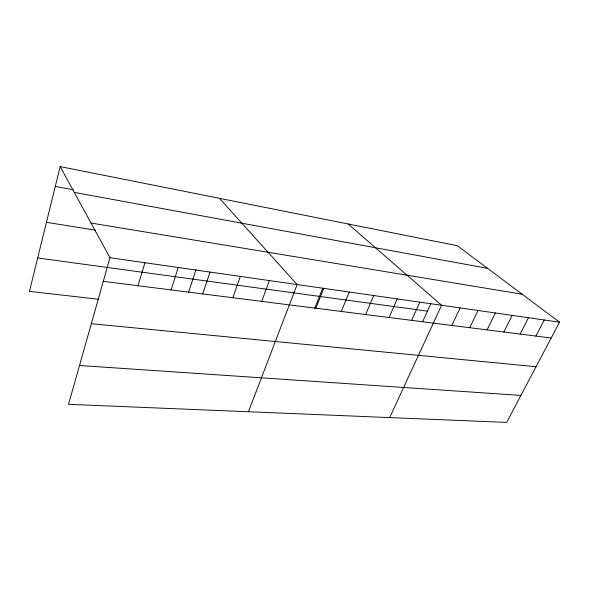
<?xml version="1.0" encoding="UTF-8"?>
<svg xmlns="http://www.w3.org/2000/svg" width="589" height="589" viewBox="0 0 589 589"><rect width="100%" height="100%" fill="white"/><g stroke="black" fill="none" stroke-linecap="round" stroke-linejoin="round"><path stroke-width="0.88" d="M60.166 166.584L109.981 257.724L68.53 404.326L506.65 422.416L559.55 322.176L457.307 245.716L60.166 166.584L29.45 291.378L98.687 299.264M137.995 285.731L144.923 262.731M171.082 289.913L178.224 267.502M188.509 292.453L196.034 269.541M202.66 293.911L210.001 272.059M232.839 297.725L240.349 276.41M261.715 301.384L269.364 280.57M248.448 411.755L297.136 284.553L219.417 198.316M314.747 308.202L322.72 288.095M315.851 308.231L323.736 288.367M341.259 311.448L349.248 292.026M365.659 314.533L373.728 295.531M389.108 317.5L397.236 298.903M411.645 320.35L419.839 302.142M422.644 321.734L430.758 303.946M389.704 417.586L441.581 305.257L348.151 223.967M451.829 325.437L460.105 307.914M469.727 327.698L478.025 310.484M487.051 329.892L495.371 312.973M503.838 332.019L512.172 315.38M520.109 334.073L528.458 317.714M535.887 336.069L544.243 319.974M79.508 365.489L520.904 395.41M91.324 323.714L536.042 366.719M103.303 281.336L551.194 338.012M37.674 257.96L427.481 311.132M109.981 257.724L559.55 322.176M46.457 222.303L95.492 230.181M91.023 223.04L522.156 294.206M74.273 192.382L487.582 268.356M55.285 186.433L73.367 189.791"/></g></svg>
